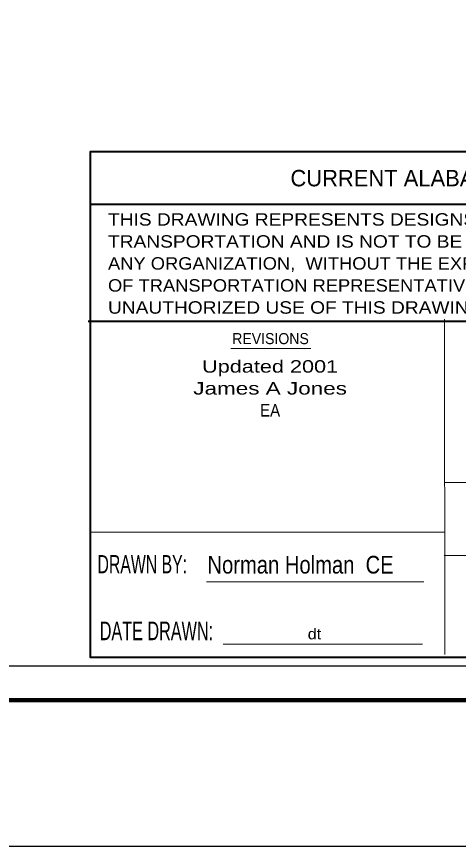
# Model space of a CAD drawing. Extents: x -145691 to 29239, y -24684 to 32294.
# Drawn here: x -97619 to -88824, y -24684 to -8156 of the extents above; entities that cross this region are included whole.
import ezdxf
from ezdxf.enums import TextEntityAlignment as Align

# ---------------------------------------------------------------- set-up
doc = ezdxf.new("R2010")
doc.units = 0
doc.header["$LTSCALE"] = 160
doc.layers.add('1', color=7, linetype='Continuous', lineweight=13)
doc.layers.add('3', color=7, linetype='Continuous', lineweight=13)

msp = doc.modelspace()

# ---------------------------------------------------------------- linework, layer by layer
at = {"layer": '1'}
for p, q in [((-93354.7, -14767.7), (-91763.3, -14767.7)), ((-89105.8, -17436.2), (-75515.3, -17436.2)), ((-93838.2, -19414.2), (-89508.9, -19414.2)), ((-93504.7, -20655.2), (-89537.7, -20655.2))]:
    msp.add_line(p, q, dxfattribs=at)
at = {"layer": '1', "lineweight": 25}
for points in [[(-73090.6, 31415.6), (-73090.6, -24684.4), (-145690.6, -24684.4), (-145690.6, 31415.6)], [(-75184.3, 28751.3), (-143686.7, 28751.3), (-143686.7, -21087.6), (-75184.3, -21087.6)]]:
    msp.add_lwpolyline(points, close=True, dxfattribs=at)
at = {"layer": '1', "lineweight": 106}
msp.add_lwpolyline([(-144505.6, -21768.8), (-74451.8, -21768.8), (-74451.8, 29494), (-144505.6, 29494)], close=True, dxfattribs=at)
at = {"layer": '3', "lineweight": 40}
for p, q in [((-75515.3, -11897.3), (-96154.3, -11897.3)), ((-75552.5, -14225.7), (-96191, -14225.7))]:
    msp.add_line(p, q, dxfattribs=at)
at = {"layer": '3'}
for p, q in [((-89096.4, -20860.7), (-89101.3, -14185.7)), ((-96154.3, -18424.6), (-89105.8, -18424.6)), ((-96154.3, -18424.6), (-89105.8, -18424.6)), ((-89105.8, -18889.8), (-75515.3, -18889.8))]:
    msp.add_line(p, q, dxfattribs=at)
at = {"layer": '3', "lineweight": 40}
msp.add_lwpolyline([(-75532.3, -10850.3), (-96154.8, -10850.3), (-96154.8, -20915.4), (-75532.3, -20915.4)], close=True, dxfattribs=at)

# ---------------------------------------------------------------- texts
at = {"layer": '1'}
msp.add_text('CURRENT ALABAMA DEPARTMENT OF TRANSPORTATION', height=326.4, dxfattribs=at).set_placement((-86007.3, -11536.3), align=Align.CENTER)
for s, height, width, p in [('THIS DRAWING REPRESENTS DESIGNS PREPARED FOR USE BY THE ALABAMA DEPARTMENT OF', 247.9, 1.15, (-95799.2, -12319.8)), ('TRANSPORTATION AND IS NOT TO BE COPIED,  REPRODUCED,  ALTERED,  OR USED BY ANYONE,  OR', 247.9, 1.15, (-95799.2, -12758.4)), ('ANY ORGANIZATION,  WITHOUT THE EXPRESSED WRITTEN CONSENT OF THE ALABAMA DEPARTMENT', 247.9, 1.1, (-95799.2, -13196.3)), ('OF TRANSPORTATION REPRESENTATIVE AUTHORIZED TO APPROVE THIS USE.   ANYONE MAKING', 247.9, 1.1, (-95799.2, -13634.6)), ('UNAUTHORIZED USE OF THIS DRAWING MAY BE PROSECUTED TO THE FULLEST EXTENT OF THE LAW.', 247.9, 1.15, (-95799.2, -14073.7)), ('DRAWN BY:', 361.9, 0.65, (-96008.1, -19243.7)), ('DATE DRAWN:', 370.8, 0.65, (-95963.4, -20576.7)), ('dt', 217.7, 1.1, (-91823.2, -20560.6))]:
    msp.add_text(s, height=height, dxfattribs=dict(at, width=width)).set_placement(p)
for s, height, width, p in [('Updated 2001', 247.9, 1.3, (-92571.9, -15247.3)), ('James A Jones', 247.9, 1.35, (-92571.9, -15684.5)), ('EA', 247.9, 0.9, (-92571.9, -16121.8)), ('Norman Holman  CE', 353.4, 0.85, (-91965.5, -19250.1))]:
    msp.add_text(s, height=height, dxfattribs=dict(at, width=width)).set_placement(p, align=Align.CENTER)
at = {"layer": '3', "width": 0.95}
msp.add_text('REVISIONS', height=220.5, dxfattribs=at).set_placement((-92563.5, -14680.1), align=Align.CENTER)

doc.saveas('drawing.dxf')
